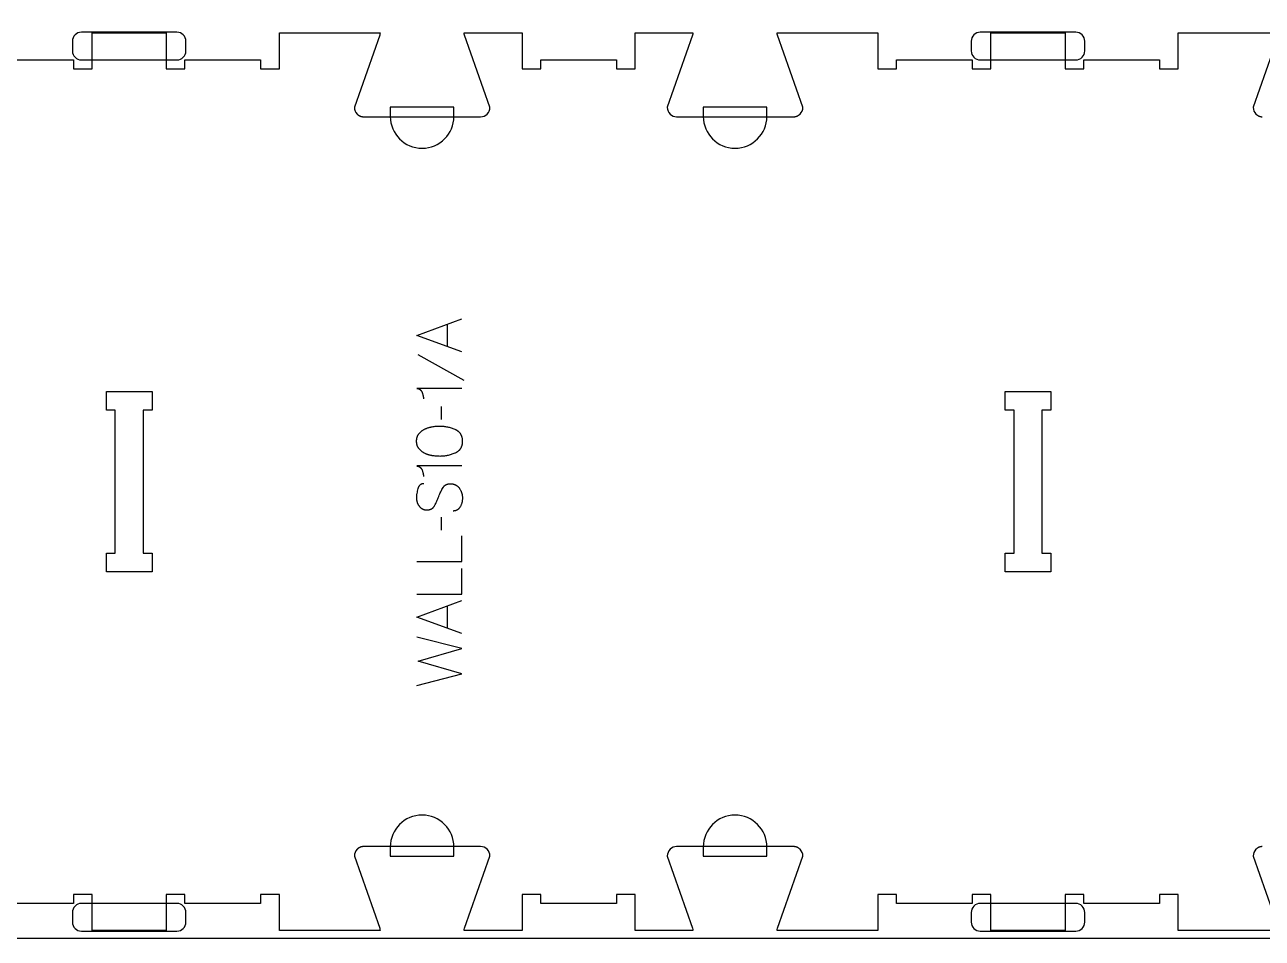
# Model space of a CAD drawing. Extents: x -20252 to -17068, y -10461 to -4867.
# Drawn here: x -18720 to -17894, y -6791 to -6181 of the extents above; entities that cross this region are included whole.
import ezdxf

# ---------------------------------------------------------------- set-up
doc = ezdxf.new("R2010")
doc.units = 0
for name, color, linetype in [('0_SHEET_SPRUCEPLY_2440X122', 1, 'CONTINUOUS'), ('1_ANYTOOL_1MMDEEP_LABELS_S', 2, 'CONTINUOUS'), ('3_ANYTOOL_CUTTHROUGH_INSID', 4, 'CONTINUOUS'), ('4_ANYTOOL_CUTTHROUGH_OUTSI', 5, 'CONTINUOUS'), ('5_ANYTOOL_HALF_MILL_9MM_IN', 3, 'CONTINUOUS')]:
    doc.layers.add(name, color=color, linetype=linetype)

msp = doc.modelspace()

# ---------------------------------------------------------------- linework, layer by layer
at = {"layer": '0_SHEET_SPRUCEPLY_2440X122'}
msp.add_lwpolyline([(-19879.92, -5571.21), (-19879.92, -6791.21), (-17439.92, -6791.21), (-17439.92, -5571.21)], close=True, dxfattribs=at)
at = {"layer": '1_ANYTOOL_1MMDEEP_LABELS_S'}
for points in [[(-18428.53, -6399.42), (-18458.53, -6388.54), (-18428.53, -6377.48)], [(-18438.09, -6395.95), (-18438.09, -6381.04)], [(-18458.06, -6401.14), (-18427.29, -6418.32)], [(-18428.53, -6423.85), (-18458.57, -6423.85), (-18458.42, -6423.87), (-18458.27, -6423.9), (-18458.13, -6423.93), (-18457.99, -6423.96), (-18457.85, -6423.99), (-18457.71, -6424.03), (-18457.58, -6424.08), (-18457.44, -6424.13), (-18457.32, -6424.18), (-18457.19, -6424.24), (-18457.13, -6424.27), (-18457.07, -6424.3), (-18457.01, -6424.33), (-18456.95, -6424.36), (-18456.89, -6424.39), (-18456.83, -6424.43), (-18456.78, -6424.46), (-18456.72, -6424.5), (-18456.66, -6424.54), (-18456.61, -6424.58), (-18456.55, -6424.61), (-18456.5, -6424.66), (-18456.45, -6424.7), (-18456.4, -6424.74), (-18456.34, -6424.78), (-18456.29, -6424.83), (-18456.24, -6424.87), (-18456.19, -6424.92), (-18456.15, -6424.97), (-18456.1, -6425.01), (-18456.05, -6425.06), (-18456, -6425.11), (-18455.91, -6425.22), (-18455.83, -6425.32), (-18455.74, -6425.43), (-18455.66, -6425.55), (-18455.58, -6425.67), (-18455.5, -6425.79), (-18455.43, -6425.92), (-18455.36, -6426.05), (-18455.29, -6426.18), (-18455.23, -6426.32), (-18455.17, -6426.47), (-18455.05, -6426.75), (-18454.94, -6427.04), (-18454.84, -6427.32), (-18454.74, -6427.61), (-18454.66, -6427.89), (-18454.58, -6428.17), (-18454.51, -6428.44), (-18454.44, -6428.72), (-18454.39, -6428.99), (-18454.34, -6429.26), (-18454.3, -6429.53), (-18454.26, -6429.79), (-18454.24, -6430.06), (-18454.22, -6430.32), (-18454.21, -6430.58), (-18454.2, -6430.84)], [(-18442.42, -6435.98), (-18442.33, -6444.77)], [(-18428.53, -6475.71), (-18458.57, -6475.71), (-18458.42, -6475.73), (-18458.27, -6475.75), (-18458.13, -6475.78), (-18457.99, -6475.82), (-18457.85, -6475.85), (-18457.71, -6475.89), (-18457.58, -6475.94), (-18457.44, -6475.98), (-18457.32, -6476.04), (-18457.19, -6476.09), (-18457.13, -6476.12), (-18457.07, -6476.15), (-18457.01, -6476.18), (-18456.95, -6476.22), (-18456.89, -6476.25), (-18456.83, -6476.28), (-18456.78, -6476.32), (-18456.72, -6476.36), (-18456.66, -6476.39), (-18456.61, -6476.43), (-18456.55, -6476.47), (-18456.5, -6476.51), (-18456.45, -6476.55), (-18456.4, -6476.6), (-18456.34, -6476.64), (-18456.29, -6476.68), (-18456.24, -6476.73), (-18456.19, -6476.77), (-18456.15, -6476.82), (-18456.1, -6476.87), (-18456.05, -6476.92), (-18456, -6476.97), (-18455.91, -6477.07), (-18455.83, -6477.18), (-18455.74, -6477.29), (-18455.66, -6477.41), (-18455.58, -6477.53), (-18455.5, -6477.65), (-18455.43, -6477.78), (-18455.36, -6477.91), (-18455.29, -6478.04), (-18455.23, -6478.18), (-18455.17, -6478.32), (-18455.05, -6478.61), (-18454.94, -6478.9), (-18454.84, -6479.18), (-18454.74, -6479.46), (-18454.66, -6479.74), (-18454.58, -6480.02), (-18454.51, -6480.3), (-18454.44, -6480.57), (-18454.39, -6480.85), (-18454.34, -6481.12), (-18454.3, -6481.38), (-18454.26, -6481.65), (-18454.24, -6481.91), (-18454.22, -6482.18), (-18454.21, -6482.44), (-18454.2, -6482.69)], [(-18453.94, -6487.58), (-18454.13, -6487.58), (-18454.23, -6487.59), (-18454.32, -6487.59), (-18454.41, -6487.6), (-18454.5, -6487.61), (-18454.59, -6487.62), (-18454.67, -6487.63), (-18454.76, -6487.64), (-18454.84, -6487.66), (-18454.93, -6487.68), (-18455.01, -6487.7), (-18455.09, -6487.72), (-18455.18, -6487.74), (-18455.26, -6487.76), (-18455.33, -6487.78), (-18455.41, -6487.81), (-18455.49, -6487.84), (-18455.57, -6487.87), (-18455.64, -6487.9), (-18455.72, -6487.93), (-18455.79, -6487.97), (-18455.86, -6488), (-18455.93, -6488.04), (-18456, -6488.08), (-18456.07, -6488.12), (-18456.14, -6488.16), (-18456.21, -6488.21), (-18456.27, -6488.25), (-18456.34, -6488.3), (-18456.4, -6488.35), (-18456.46, -6488.4), (-18456.52, -6488.45), (-18456.59, -6488.51), (-18456.64, -6488.56), (-18456.7, -6488.62), (-18456.76, -6488.68), (-18456.82, -6488.74), (-18456.87, -6488.8), (-18456.93, -6488.86), (-18456.98, -6488.93), (-18457.03, -6488.99), (-18457.09, -6489.06), (-18457.14, -6489.13), (-18457.19, -6489.2), (-18457.23, -6489.27), (-18457.28, -6489.35), (-18457.33, -6489.42), (-18457.37, -6489.5), (-18457.42, -6489.58), (-18457.46, -6489.66), (-18457.5, -6489.74), (-18457.58, -6489.91), (-18457.66, -6490.09), (-18457.74, -6490.27), (-18457.8, -6490.46), (-18457.87, -6490.66), (-18457.93, -6490.86), (-18458.15, -6491.67), (-18458.34, -6492.47), (-18458.51, -6493.25), (-18458.64, -6494.02), (-18458.69, -6494.4), (-18458.74, -6494.78), (-18458.78, -6495.15), (-18458.81, -6495.52), (-18458.84, -6495.89), (-18458.86, -6496.25), (-18458.87, -6496.61), (-18458.87, -6496.97), (-18458.87, -6497.16), (-18458.87, -6497.35), (-18458.86, -6497.55), (-18458.84, -6497.74), (-18458.83, -6497.93), (-18458.81, -6498.12), (-18458.79, -6498.3), (-18458.76, -6498.49), (-18458.73, -6498.67), (-18458.7, -6498.86), (-18458.66, -6499.04), (-18458.62, -6499.22), (-18458.57, -6499.4), (-18458.52, -6499.58), (-18458.47, -6499.76), (-18458.42, -6499.93), (-18458.36, -6500.11), (-18458.3, -6500.28), (-18458.23, -6500.45), (-18458.16, -6500.63), (-18458.09, -6500.8), (-18458.01, -6500.96), (-18457.93, -6501.13), (-18457.85, -6501.3), (-18457.76, -6501.46), (-18457.67, -6501.63), (-18457.58, -6501.79), (-18457.48, -6501.95), (-18457.38, -6502.11), (-18457.27, -6502.27), (-18457.16, -6502.42), (-18457.05, -6502.58), (-18456.94, -6502.73), (-18456.82, -6502.88), (-18456.7, -6503.02), (-18456.57, -6503.16), (-18456.44, -6503.3), (-18456.31, -6503.42), (-18456.18, -6503.55), (-18456.04, -6503.67), (-18455.9, -6503.78), (-18455.76, -6503.89), (-18455.61, -6504), (-18455.47, -6504.09), (-18455.31, -6504.19), (-18455.16, -6504.28), (-18455, -6504.36), (-18454.84, -6504.44), (-18454.68, -6504.52), (-18454.51, -6504.59), (-18454.34, -6504.66), (-18454.16, -6504.72), (-18453.99, -6504.77), (-18453.81, -6504.82), (-18453.63, -6504.87), (-18453.44, -6504.91), (-18453.25, -6504.95), (-18453.06, -6504.98), (-18452.86, -6505.01), (-18452.67, -6505.03), (-18452.47, -6505.04), (-18452.26, -6505.06), (-18452.05, -6505.06), (-18451.84, -6505.07), (-18451.63, -6505.06), (-18451.42, -6505.05), (-18451.21, -6505.04), (-18451.01, -6505.02), (-18450.81, -6505), (-18450.61, -6504.97), (-18450.42, -6504.93), (-18450.23, -6504.89), (-18450.04, -6504.84), (-18449.86, -6504.79), (-18449.68, -6504.73), (-18449.51, -6504.67), (-18449.42, -6504.63), (-18449.34, -6504.6), (-18449.25, -6504.56), (-18449.17, -6504.52), (-18449.09, -6504.48), (-18449, -6504.44), (-18448.92, -6504.4), (-18448.84, -6504.36), (-18448.77, -6504.31), (-18448.69, -6504.27), (-18448.61, -6504.22), (-18448.54, -6504.17), (-18448.46, -6504.12), (-18448.39, -6504.07), (-18448.31, -6504.02), (-18448.24, -6503.96), (-18448.17, -6503.9), (-18448.1, -6503.85), (-18448.03, -6503.79), (-18447.96, -6503.73), (-18447.9, -6503.67), (-18447.83, -6503.6), (-18447.76, -6503.54), (-18447.7, -6503.47), (-18447.57, -6503.34), (-18447.45, -6503.2), (-18447.33, -6503.05), (-18447.21, -6502.9), (-18447.1, -6502.74), (-18446.99, -6502.58), (-18446.89, -6502.41), (-18446.79, -6502.24), (-18446.4, -6501.52), (-18446.02, -6500.79), (-18445.65, -6500.04), (-18445.29, -6499.28), (-18444.95, -6498.5), (-18444.61, -6497.71), (-18444.29, -6496.89), (-18443.98, -6496.07), (-18443.67, -6495.24), (-18443.34, -6494.43), (-18443, -6493.65), (-18442.64, -6492.88), (-18442.26, -6492.14), (-18441.87, -6491.41), (-18441.47, -6490.71), (-18441.04, -6490.02), (-18440.94, -6489.86), (-18440.82, -6489.7), (-18440.71, -6489.54), (-18440.65, -6489.47), (-18440.58, -6489.39), (-18440.52, -6489.32), (-18440.46, -6489.25), (-18440.4, -6489.18), (-18440.33, -6489.12), (-18440.27, -6489.05), (-18440.2, -6488.99), (-18440.13, -6488.92), (-18440.06, -6488.86), (-18439.99, -6488.8), (-18439.92, -6488.74), (-18439.85, -6488.68), (-18439.78, -6488.63), (-18439.7, -6488.57), (-18439.63, -6488.52), (-18439.55, -6488.47), (-18439.48, -6488.42), (-18439.4, -6488.37), (-18439.32, -6488.32), (-18439.24, -6488.28), (-18439.16, -6488.23), (-18439.08, -6488.19), (-18439, -6488.15), (-18438.91, -6488.11), (-18438.83, -6488.07), (-18438.74, -6488.04), (-18438.65, -6488), (-18438.57, -6487.97), (-18438.48, -6487.93), (-18438.39, -6487.9), (-18438.3, -6487.87), (-18438.21, -6487.85), (-18438.12, -6487.82), (-18437.93, -6487.77), (-18437.74, -6487.73), (-18437.54, -6487.69), (-18437.34, -6487.66), (-18437.14, -6487.64), (-18436.93, -6487.62), (-18436.72, -6487.6), (-18436.5, -6487.59), (-18436.28, -6487.59), (-18436.06, -6487.6), (-18435.83, -6487.61), (-18435.6, -6487.62), (-18435.37, -6487.64), (-18435.14, -6487.67), (-18434.92, -6487.7), (-18434.7, -6487.74), (-18434.48, -6487.78), (-18434.27, -6487.83), (-18434.06, -6487.88), (-18433.86, -6487.93), (-18433.66, -6488), (-18433.46, -6488.06), (-18433.26, -6488.13), (-18433.07, -6488.21), (-18432.89, -6488.29), (-18432.7, -6488.38), (-18432.53, -6488.47), (-18432.35, -6488.57), (-18432.18, -6488.67), (-18432.01, -6488.77), (-18431.85, -6488.89), (-18431.69, -6489), (-18431.53, -6489.12), (-18431.38, -6489.25), (-18431.23, -6489.38), (-18431.08, -6489.52), (-18430.94, -6489.66), (-18430.8, -6489.81), (-18430.67, -6489.96), (-18430.54, -6490.12), (-18430.41, -6490.28), (-18430.29, -6490.45), (-18430.17, -6490.62), (-18430.05, -6490.79), (-18429.83, -6491.15), (-18429.62, -6491.52), (-18429.43, -6491.89), (-18429.25, -6492.26), (-18429.09, -6492.63), (-18428.94, -6493.01), (-18428.87, -6493.2), (-18428.8, -6493.39), (-18428.74, -6493.59), (-18428.68, -6493.78), (-18428.62, -6493.97), (-18428.57, -6494.17), (-18428.52, -6494.36), (-18428.47, -6494.56), (-18428.43, -6494.76), (-18428.39, -6494.96), (-18428.35, -6495.15), (-18428.32, -6495.35), (-18428.29, -6495.56), (-18428.27, -6495.76), (-18428.23, -6496.16), (-18428.2, -6496.57), (-18428.19, -6496.99), (-18428.19, -6497.4), (-18428.2, -6497.81), (-18428.23, -6498.21), (-18428.27, -6498.61), (-18428.32, -6499.01), (-18428.38, -6499.4), (-18428.46, -6499.78), (-18428.55, -6500.16), (-18428.65, -6500.54), (-18428.77, -6500.91), (-18428.9, -6501.28), (-18429.04, -6501.64), (-18429.19, -6502), (-18429.36, -6502.36), (-18429.54, -6502.71), (-18429.73, -6503.05), (-18429.83, -6503.22), (-18429.93, -6503.38), (-18430.04, -6503.54), (-18430.15, -6503.69), (-18430.26, -6503.84), (-18430.38, -6503.98), (-18430.5, -6504.12), (-18430.62, -6504.25), (-18430.74, -6504.38), (-18430.87, -6504.5), (-18431, -6504.61), (-18431.13, -6504.72), (-18431.2, -6504.78), (-18431.27, -6504.83), (-18431.34, -6504.88), (-18431.41, -6504.93), (-18431.48, -6504.97), (-18431.55, -6505.02), (-18431.62, -6505.07), (-18431.69, -6505.11), (-18431.76, -6505.15), (-18431.84, -6505.19), (-18431.91, -6505.23), (-18431.99, -6505.27), (-18432.07, -6505.31), (-18432.14, -6505.34), (-18432.22, -6505.38), (-18432.3, -6505.41), (-18432.38, -6505.44), (-18432.46, -6505.47), (-18432.54, -6505.5), (-18432.62, -6505.53), (-18432.78, -6505.58), (-18432.95, -6505.62), (-18433.12, -6505.66), (-18433.3, -6505.7), (-18433.47, -6505.73), (-18433.65, -6505.75), (-18433.84, -6505.77), (-18434.02, -6505.78), (-18434.21, -6505.79), (-18434.4, -6505.79)], [(-18442.42, -6509.82), (-18442.33, -6518.61)], [(-18458.53, -6539.57), (-18428.53, -6539.57), (-18428.53, -6522.47)], [(-18458.53, -6561.38), (-18428.53, -6561.38), (-18428.53, -6544.28)], [(-18428.53, -6587.61), (-18458.53, -6576.72), (-18428.53, -6565.67)], [(-18438.09, -6584.14), (-18438.09, -6569.22)], [(-18458.53, -6622.32), (-18428.53, -6614.61), (-18457.63, -6606.17), (-18428.53, -6597.68), (-18458.53, -6590.18)]]:
    msp.add_lwpolyline(points, dxfattribs=at)
msp.add_lwpolyline([(-18458.79, -6459.21), (-18458.78, -6458.84), (-18458.76, -6458.47), (-18458.75, -6458.3), (-18458.73, -6458.12), (-18458.71, -6457.95), (-18458.69, -6457.77), (-18458.67, -6457.6), (-18458.64, -6457.43), (-18458.61, -6457.27), (-18458.57, -6457.1), (-18458.54, -6456.94), (-18458.5, -6456.78), (-18458.45, -6456.62), (-18458.41, -6456.47), (-18458.36, -6456.31), (-18458.31, -6456.16), (-18458.25, -6456.01), (-18458.19, -6455.86), (-18458.13, -6455.71), (-18458.07, -6455.57), (-18458, -6455.43), (-18457.93, -6455.29), (-18457.86, -6455.15), (-18457.78, -6455.01), (-18457.7, -6454.88), (-18457.62, -6454.75), (-18457.54, -6454.62), (-18457.45, -6454.49), (-18457.36, -6454.36), (-18457.27, -6454.24), (-18457.07, -6453.99), (-18456.87, -6453.76), (-18456.67, -6453.53), (-18456.45, -6453.3), (-18456.24, -6453.08), (-18456.01, -6452.87), (-18455.78, -6452.67), (-18455.54, -6452.47), (-18455.3, -6452.28), (-18455.05, -6452.09), (-18454.79, -6451.91), (-18454.53, -6451.74), (-18454.26, -6451.57), (-18453.98, -6451.41), (-18453.7, -6451.26), (-18453.41, -6451.11), (-18453.12, -6450.97), (-18452.82, -6450.83), (-18452.52, -6450.7), (-18452.22, -6450.57), (-18451.91, -6450.45), (-18451.6, -6450.34), (-18451.29, -6450.23), (-18450.97, -6450.13), (-18450.65, -6450.03), (-18450.33, -6449.94), (-18450.01, -6449.85), (-18449.68, -6449.77), (-18449.34, -6449.7), (-18449.01, -6449.62), (-18448.33, -6449.5), (-18447.65, -6449.4), (-18446.98, -6449.3), (-18446.32, -6449.23), (-18445.66, -6449.16), (-18445.02, -6449.11), (-18444.38, -6449.08), (-18443.76, -6449.06), (-18443.14, -6449.05), (-18442.53, -6449.06), (-18441.91, -6449.08), (-18441.3, -6449.13), (-18440.68, -6449.18), (-18440.06, -6449.26), (-18439.44, -6449.35), (-18438.82, -6449.46), (-18438.21, -6449.58), (-18437.59, -6449.72), (-18436.97, -6449.88), (-18436.35, -6450.05), (-18435.73, -6450.24), (-18435.11, -6450.45), (-18434.49, -6450.68), (-18433.87, -6450.92), (-18433.24, -6451.17), (-18432.94, -6451.31), (-18432.64, -6451.45), (-18432.36, -6451.6), (-18432.22, -6451.68), (-18432.08, -6451.76), (-18431.94, -6451.84), (-18431.81, -6451.93), (-18431.68, -6452.01), (-18431.56, -6452.1), (-18431.43, -6452.19), (-18431.31, -6452.28), (-18431.19, -6452.38), (-18431.07, -6452.47), (-18430.95, -6452.57), (-18430.84, -6452.67), (-18430.73, -6452.77), (-18430.62, -6452.87), (-18430.52, -6452.97), (-18430.41, -6453.08), (-18430.31, -6453.19), (-18430.22, -6453.3), (-18430.12, -6453.41), (-18430.03, -6453.52), (-18429.93, -6453.64), (-18429.85, -6453.76), (-18429.76, -6453.87), (-18429.68, -6454), (-18429.6, -6454.12), (-18429.52, -6454.24), (-18429.44, -6454.37), (-18429.37, -6454.5), (-18429.29, -6454.63), (-18429.22, -6454.76), (-18429.16, -6454.89), (-18429.09, -6455.03), (-18429.03, -6455.17), (-18428.97, -6455.31), (-18428.92, -6455.45), (-18428.86, -6455.59), (-18428.81, -6455.74), (-18428.76, -6455.88), (-18428.71, -6456.03), (-18428.67, -6456.18), (-18428.62, -6456.33), (-18428.58, -6456.49), (-18428.51, -6456.8), (-18428.45, -6457.12), (-18428.39, -6457.45), (-18428.35, -6457.79), (-18428.32, -6458.13), (-18428.29, -6458.48), (-18428.28, -6458.84), (-18428.27, -6459.21), (-18428.28, -6459.57), (-18428.29, -6459.93), (-18428.32, -6460.28), (-18428.35, -6460.62), (-18428.4, -6460.95), (-18428.45, -6461.28), (-18428.51, -6461.6), (-18428.55, -6461.75), (-18428.59, -6461.91), (-18428.63, -6462.06), (-18428.67, -6462.21), (-18428.72, -6462.36), (-18428.76, -6462.51), (-18428.81, -6462.66), (-18428.87, -6462.8), (-18428.92, -6462.94), (-18428.98, -6463.08), (-18429.04, -6463.22), (-18429.1, -6463.36), (-18429.17, -6463.49), (-18429.23, -6463.62), (-18429.3, -6463.76), (-18429.38, -6463.88), (-18429.45, -6464.01), (-18429.53, -6464.14), (-18429.61, -6464.26), (-18429.69, -6464.38), (-18429.77, -6464.5), (-18429.86, -6464.62), (-18429.95, -6464.74), (-18430.04, -6464.85), (-18430.14, -6464.96), (-18430.23, -6465.07), (-18430.33, -6465.18), (-18430.43, -6465.29), (-18430.54, -6465.4), (-18430.64, -6465.5), (-18430.75, -6465.6), (-18430.86, -6465.7), (-18430.98, -6465.8), (-18431.09, -6465.89), (-18431.21, -6465.99), (-18431.33, -6466.08), (-18431.46, -6466.17), (-18431.58, -6466.26), (-18431.71, -6466.35), (-18431.84, -6466.43), (-18431.98, -6466.51), (-18432.11, -6466.6), (-18432.25, -6466.68), (-18432.39, -6466.75), (-18432.68, -6466.9), (-18432.98, -6467.05), (-18433.29, -6467.18), (-18433.91, -6467.43), (-18434.54, -6467.67), (-18435.16, -6467.89), (-18435.79, -6468.1), (-18436.41, -6468.29), (-18437.03, -6468.46), (-18437.65, -6468.62), (-18438.27, -6468.76), (-18438.89, -6468.88), (-18439.51, -6468.98), (-18440.12, -6469.07), (-18440.74, -6469.15), (-18441.35, -6469.21), (-18441.96, -6469.25), (-18442.58, -6469.27), (-18443.19, -6469.28), (-18443.8, -6469.27), (-18444.43, -6469.25), (-18445.06, -6469.22), (-18445.71, -6469.17), (-18446.36, -6469.1), (-18447.02, -6469.03), (-18447.69, -6468.94), (-18448.37, -6468.83), (-18448.71, -6468.77), (-18449.05, -6468.71), (-18449.39, -6468.64), (-18449.72, -6468.56), (-18450.05, -6468.48), (-18450.37, -6468.39), (-18450.69, -6468.3), (-18451.01, -6468.2), (-18451.32, -6468.1), (-18451.63, -6467.99), (-18451.94, -6467.88), (-18452.25, -6467.76), (-18452.55, -6467.63), (-18452.85, -6467.5), (-18453.14, -6467.36), (-18453.43, -6467.22), (-18453.72, -6467.08), (-18454, -6466.92), (-18454.27, -6466.76), (-18454.54, -6466.59), (-18454.8, -6466.42), (-18455.05, -6466.24), (-18455.3, -6466.06), (-18455.55, -6465.87), (-18455.78, -6465.67), (-18456.01, -6465.47), (-18456.24, -6465.26), (-18456.46, -6465.04), (-18456.67, -6464.82), (-18456.87, -6464.59), (-18457.07, -6464.36), (-18457.27, -6464.12), (-18457.36, -6463.99), (-18457.45, -6463.87), (-18457.54, -6463.74), (-18457.62, -6463.61), (-18457.7, -6463.48), (-18457.78, -6463.35), (-18457.86, -6463.21), (-18457.93, -6463.08), (-18458, -6462.94), (-18458.07, -6462.8), (-18458.13, -6462.66), (-18458.19, -6462.51), (-18458.25, -6462.37), (-18458.31, -6462.22), (-18458.36, -6462.07), (-18458.41, -6461.91), (-18458.45, -6461.76), (-18458.5, -6461.6), (-18458.54, -6461.45), (-18458.57, -6461.28), (-18458.61, -6461.12), (-18458.64, -6460.96), (-18458.67, -6460.79), (-18458.69, -6460.62), (-18458.71, -6460.45), (-18458.73, -6460.28), (-18458.75, -6460.11), (-18458.76, -6459.93), (-18458.78, -6459.57)], close=True, dxfattribs=at)
at = {"layer": '3_ANYTOOL_CUTTHROUGH_INSID', "color": 4}
for points in [[(-18665.64, -6425.96), (-18635.39, -6425.96), (-18635.39, -6438.46), (-18641.39, -6438.46), (-18641.39, -6533.96), (-18635.39, -6533.96), (-18635.39, -6546.46), (-18665.89, -6546.46), (-18665.89, -6533.96), (-18659.89, -6533.96), (-18659.89, -6438.46), (-18665.89, -6438.46), (-18665.89, -6425.96)], [(-18065.64, -6425.96), (-18035.39, -6425.96), (-18035.39, -6438.46), (-18041.39, -6438.46), (-18041.39, -6533.96), (-18035.39, -6533.96), (-18035.39, -6546.46), (-18065.89, -6546.46), (-18065.89, -6533.96), (-18059.89, -6533.96), (-18059.89, -6438.46), (-18065.89, -6438.46), (-18065.89, -6425.96)]]:
    msp.add_lwpolyline(points, close=True, dxfattribs=at)
at = {"layer": '4_ANYTOOL_CUTTHROUGH_OUTSI', "color": 5}
for points in [[(-18738.39, -6204.46), (-18687.89, -6204.46), (-18687.89, -6210.46), (-18675.39, -6210.46), (-18675.39, -6186.46), (-18625.89, -6186.46), (-18625.89, -6210.46), (-18613.39, -6210.46), (-18613.39, -6204.46), (-18562.89, -6204.46), (-18562.89, -6210.46), (-18550.39, -6210.46), (-18550.39, -6186.46), (-18483.2, -6186.46), (-18483.2, -6186.46, -0.061485), (-18483.43, -6187.85), (-18500.33, -6236.12), (-18500.34, -6236.16), (-18500.34, -6236.21), (-18500.34, -6236.21, 0.198912), (-18498.51, -6240.63), (-18498.41, -6240.73), (-18498.3, -6240.83), (-18498.18, -6240.93), (-18498.07, -6241.03), (-18497.95, -6241.13), (-18497.83, -6241.22), (-18497.7, -6241.31), (-18497.58, -6241.4), (-18497.45, -6241.48), (-18497.32, -6241.56), (-18497.18, -6241.64), (-18497.05, -6241.72), (-18496.91, -6241.79), (-18496.77, -6241.86), (-18496.63, -6241.92), (-18496.49, -6241.98), (-18496.34, -6242.04), (-18496.2, -6242.09), (-18496.05, -6242.14), (-18495.9, -6242.19), (-18495.75, -6242.23), (-18495.6, -6242.27), (-18495.45, -6242.31), (-18495.3, -6242.34), (-18495.15, -6242.37), (-18495, -6242.39), (-18494.85, -6242.41), (-18494.7, -6242.43), (-18494.55, -6242.44), (-18494.4, -6242.45), (-18494.24, -6242.46), (-18494.09, -6242.46), (-18416.09, -6242.46, 0.414214), (-18409.84, -6236.21), (-18409.84, -6236.16), (-18409.86, -6236.12), (-18426.76, -6187.85), (-18426.76, -6187.85, -0.061485), (-18426.99, -6186.46), (-18388.39, -6186.46), (-18388.39, -6210.46), (-18375.89, -6210.46), (-18375.89, -6204.46), (-18325.39, -6204.46), (-18325.39, -6210.46), (-18312.89, -6210.46), (-18312.89, -6186.46), (-18274.29, -6186.46), (-18274.29, -6186.46, -0.061485), (-18274.53, -6187.85), (-18291.42, -6236.12), (-18291.44, -6236.16), (-18291.44, -6236.21), (-18291.44, -6236.21, 0.414214), (-18285.19, -6242.46), (-18207.19, -6242.46), (-18207.04, -6242.46), (-18206.89, -6242.45), (-18206.74, -6242.44), (-18206.59, -6242.43), (-18206.44, -6242.41), (-18206.28, -6242.39), (-18206.13, -6242.37), (-18205.98, -6242.34), (-18205.83, -6242.31), (-18205.68, -6242.27), (-18205.53, -6242.23), (-18205.38, -6242.19), (-18205.23, -6242.14), (-18205.09, -6242.09), (-18204.94, -6242.04), (-18204.8, -6241.98), (-18204.65, -6241.92), (-18204.51, -6241.86), (-18204.37, -6241.79), (-18204.24, -6241.72), (-18204.1, -6241.64), (-18203.97, -6241.56), (-18203.84, -6241.48), (-18203.71, -6241.4), (-18203.58, -6241.31), (-18203.46, -6241.22), (-18203.33, -6241.13), (-18203.22, -6241.03), (-18203.1, -6240.93), (-18202.99, -6240.83), (-18202.88, -6240.73), (-18202.77, -6240.63, 0.198912), (-18200.94, -6236.21), (-18200.94, -6236.16), (-18200.95, -6236.12), (-18217.85, -6187.85), (-18217.85, -6187.85, -0.061485), (-18218.08, -6186.46), (-18150.89, -6186.46), (-18150.89, -6210.46), (-18138.39, -6210.46), (-18138.39, -6204.46), (-18087.89, -6204.46), (-18087.89, -6210.46), (-18075.39, -6210.46), (-18075.39, -6186.46), (-18025.89, -6186.46), (-18025.89, -6210.46), (-18013.39, -6210.46), (-18013.39, -6204.46), (-17962.89, -6204.46), (-17962.89, -6210.46), (-17950.39, -6210.46), (-17950.39, -6186.46), (-17883.2, -6186.46)], [(-17883.43, -6187.85), (-17900.33, -6236.12), (-17900.34, -6236.16), (-17900.34, -6236.21), (-17900.34, -6236.21, 0.198912), (-17898.51, -6240.63), (-17898.41, -6240.73), (-17898.3, -6240.83), (-17898.18, -6240.93), (-17898.07, -6241.03), (-17897.95, -6241.13), (-17897.83, -6241.22), (-17897.7, -6241.31), (-17897.58, -6241.4), (-17897.45, -6241.48), (-17897.32, -6241.56), (-17897.18, -6241.64), (-17897.05, -6241.72), (-17896.91, -6241.79), (-17896.77, -6241.86), (-17896.63, -6241.92), (-17896.49, -6241.98), (-17896.34, -6242.04), (-17896.2, -6242.09), (-17896.05, -6242.14), (-17895.9, -6242.19), (-17895.75, -6242.23), (-17895.6, -6242.27), (-17895.45, -6242.31), (-17895.3, -6242.34), (-17895.15, -6242.37), (-17895, -6242.39), (-17894.85, -6242.41), (-17894.7, -6242.43), (-17894.55, -6242.44), (-17894.4, -6242.45), (-17894.24, -6242.46)], [(-17883.2, -6785.96), (-17900.64, -6785.96), (-17950.39, -6785.96), (-17950.39, -6761.96), (-17962.89, -6761.96), (-17962.89, -6767.96), (-18013.39, -6767.96), (-18013.39, -6761.96), (-18025.89, -6761.96), (-18025.89, -6785.96), (-18075.39, -6785.96), (-18075.39, -6761.96), (-18087.89, -6761.96), (-18087.89, -6767.96), (-18138.39, -6767.96), (-18138.39, -6761.96), (-18150.89, -6761.96), (-18150.89, -6785.96), (-18218.08, -6785.96), (-18218.08, -6785.96, -0.061485), (-18217.85, -6784.57), (-18200.95, -6736.29), (-18200.94, -6736.25), (-18200.94, -6736.21), (-18200.94, -6736.21, 0.198912), (-18202.77, -6731.79), (-18202.88, -6731.68), (-18202.99, -6731.58), (-18203.1, -6731.48), (-18203.22, -6731.38), (-18203.33, -6731.29), (-18203.46, -6731.19), (-18203.58, -6731.1), (-18203.71, -6731.02), (-18203.84, -6730.93), (-18203.97, -6730.85), (-18204.1, -6730.77), (-18204.24, -6730.7), (-18204.37, -6730.63), (-18204.51, -6730.56), (-18204.65, -6730.49), (-18204.8, -6730.43), (-18204.94, -6730.38), (-18205.09, -6730.32), (-18205.23, -6730.27), (-18205.38, -6730.22), (-18205.53, -6730.18), (-18205.68, -6730.14), (-18205.83, -6730.11), (-18205.98, -6730.07), (-18206.13, -6730.05), (-18206.28, -6730.02), (-18206.44, -6730), (-18206.59, -6729.99), (-18206.74, -6729.97), (-18206.89, -6729.96), (-18207.04, -6729.96), (-18207.19, -6729.96), (-18285.19, -6729.96, 0.414214), (-18291.44, -6736.21), (-18291.44, -6736.25), (-18291.42, -6736.29), (-18274.53, -6784.57), (-18274.53, -6784.57, -0.061485), (-18274.29, -6785.96), (-18312.89, -6785.96), (-18312.89, -6761.96), (-18325.39, -6761.96), (-18325.39, -6767.96), (-18375.89, -6767.96), (-18375.89, -6761.96), (-18388.39, -6761.96), (-18388.39, -6785.96), (-18426.99, -6785.96), (-18426.99, -6785.96, -0.061485), (-18426.76, -6784.57), (-18409.86, -6736.29), (-18409.84, -6736.25), (-18409.84, -6736.21), (-18409.84, -6736.21, 0.414214), (-18416.09, -6729.96), (-18494.09, -6729.96), (-18494.24, -6729.96), (-18494.4, -6729.96), (-18494.55, -6729.97), (-18494.7, -6729.99), (-18494.85, -6730), (-18495, -6730.02), (-18495.15, -6730.05), (-18495.3, -6730.07), (-18495.45, -6730.11), (-18495.6, -6730.14), (-18495.75, -6730.18), (-18495.9, -6730.22), (-18496.05, -6730.27), (-18496.2, -6730.32), (-18496.34, -6730.38), (-18496.49, -6730.43), (-18496.63, -6730.49), (-18496.77, -6730.56), (-18496.91, -6730.63), (-18497.05, -6730.7), (-18497.18, -6730.77), (-18497.32, -6730.85), (-18497.45, -6730.93), (-18497.58, -6731.02), (-18497.7, -6731.1), (-18497.83, -6731.19), (-18497.95, -6731.29), (-18498.07, -6731.38), (-18498.18, -6731.48), (-18498.3, -6731.58), (-18498.41, -6731.68), (-18498.51, -6731.79, 0.198912), (-18500.34, -6736.21), (-18500.34, -6736.25), (-18500.33, -6736.29), (-18483.43, -6784.57), (-18483.43, -6784.57, -0.061485), (-18483.2, -6785.96), (-18500.64, -6785.96), (-18550.39, -6785.96), (-18550.39, -6761.96), (-18562.89, -6761.96), (-18562.89, -6767.96), (-18613.39, -6767.96), (-18613.39, -6761.96), (-18625.89, -6761.96), (-18625.89, -6785.96), (-18675.39, -6785.96), (-18675.39, -6761.96), (-18687.89, -6761.96), (-18687.89, -6767.96), (-18738.39, -6767.96)], [(-17894.24, -6729.96), (-17894.4, -6729.96), (-17894.55, -6729.97), (-17894.7, -6729.99), (-17894.85, -6730), (-17895, -6730.02), (-17895.15, -6730.05), (-17895.3, -6730.07), (-17895.45, -6730.11), (-17895.6, -6730.14), (-17895.75, -6730.18), (-17895.9, -6730.22), (-17896.05, -6730.27), (-17896.2, -6730.32), (-17896.34, -6730.38), (-17896.49, -6730.43), (-17896.63, -6730.49), (-17896.77, -6730.56), (-17896.91, -6730.63), (-17897.05, -6730.7), (-17897.18, -6730.77), (-17897.32, -6730.85), (-17897.45, -6730.93), (-17897.58, -6731.02), (-17897.7, -6731.1), (-17897.83, -6731.19), (-17897.95, -6731.29), (-17898.07, -6731.38), (-17898.18, -6731.48), (-17898.3, -6731.58), (-17898.41, -6731.68), (-17898.51, -6731.79, 0.198912), (-17900.34, -6736.21), (-17900.34, -6736.25), (-17900.33, -6736.29), (-17883.43, -6784.57)]]:
    msp.add_lwpolyline(points, format="xyb", dxfattribs=at)
at = {"layer": '5_ANYTOOL_HALF_MILL_9MM_IN', "color": 3}
for points in [[(-18682.52, -6185.96, 0.414214), (-18688.52, -6191.96), (-18688.52, -6198.46, 0.414214), (-18682.52, -6204.46), (-18618.77, -6204.46, 0.414214), (-18612.77, -6198.46), (-18612.77, -6191.96, 0.414214), (-18618.77, -6185.96)], [(-18082.52, -6185.96, 0.414214), (-18088.52, -6191.96), (-18088.52, -6198.46, 0.414214), (-18082.52, -6204.46), (-18018.77, -6204.46, 0.414214), (-18012.77, -6198.46), (-18012.77, -6191.96, 0.414214), (-18018.77, -6185.96)], [(-18476.34, -6242.21, 1), (-18433.84, -6242.21), (-18433.84, -6241.96), (-18433.84, -6235.96), (-18476.34, -6235.96), (-18476.34, -6241.96), (-18476.34, -6242.21)], [(-18267.44, -6242.21, 1), (-18224.94, -6242.21), (-18224.94, -6241.96), (-18224.94, -6235.96), (-18267.44, -6235.96), (-18267.44, -6241.96), (-18267.44, -6242.21)], [(-18433.84, -6730.21, 1), (-18476.34, -6730.21), (-18476.34, -6730.46), (-18476.34, -6736.46), (-18433.84, -6736.46), (-18433.84, -6730.46), (-18433.84, -6730.21)], [(-18224.94, -6730.21, 1), (-18267.44, -6730.21), (-18267.44, -6730.46), (-18267.44, -6736.46), (-18224.94, -6736.46), (-18224.94, -6730.46), (-18224.94, -6730.21)], [(-18682.52, -6767.96, 0.414214), (-18688.52, -6773.96), (-18688.52, -6780.46, 0.414214), (-18682.52, -6786.46), (-18618.77, -6786.46, 0.414214), (-18612.77, -6780.46), (-18612.77, -6773.96, 0.414214), (-18618.77, -6767.96)], [(-18082.52, -6767.96, 0.414214), (-18088.52, -6773.96), (-18088.52, -6780.46, 0.414214), (-18082.52, -6786.46), (-18018.77, -6786.46, 0.414214), (-18012.77, -6780.46), (-18012.77, -6773.96, 0.414214), (-18018.77, -6767.96)]]:
    msp.add_lwpolyline(points, format="xyb", close=True, dxfattribs=at)

doc.saveas('drawing.dxf')
